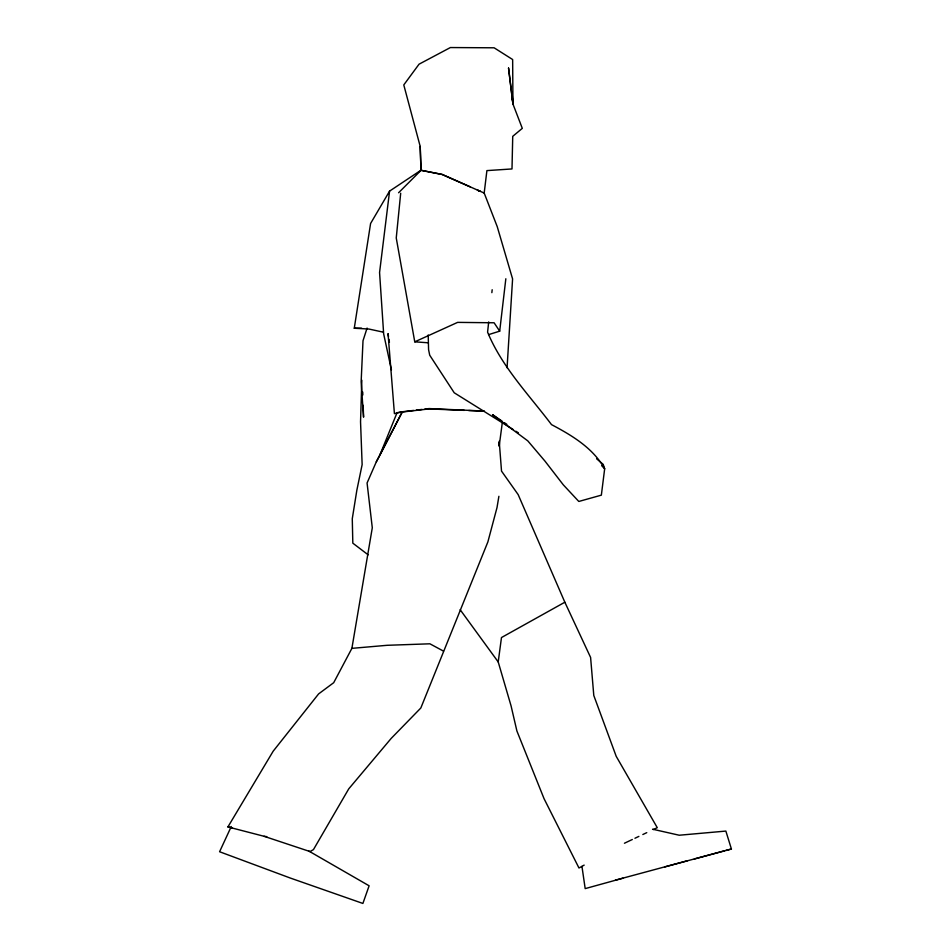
<?xml version="1.0" encoding="UTF-8"?>
<svg xmlns="http://www.w3.org/2000/svg" width="951" height="951" viewBox="0 0 951 951"><rect width="100%" height="100%" fill="white"/><g stroke="black" fill="none" stroke-linecap="round" stroke-linejoin="round"><path stroke-width="1.43" d="M361.832 380.222L360.548 421.804L362.141 464.635L356.851 490.217L352.274 518.747L352.821 543.164L368.156 554.825M507.061 367.764L512.589 278.928L497.23 226.635L484.19 193.065L486.9 170.609L511.995 168.945L512.732 136.338L522.301 128.349L512.946 104.028L508.547 68.08L512.946 104.028L512.648 59.533L494.116 47.8L450.382 47.55L419.046 64.192L403.783 84.924L420.199 146.442L421.02 170.324M400.692 193.219L396.246 237.964L414.755 341.825L428.033 342.776M488.695 321.925L487.59 332.172C502.033 367.122 528.994 394.808 551.509 424.621C571.991 435.439 592.984 447.969 604.67 468.76L601.353 495.15L578.802 501.462L563.277 484.808L544.994 461.14L527.793 440.872L492.511 414.648L502.069 421.127M491.857 292.658L492.178 289.734M488.755 334.574L499.691 331.162L505.837 278.762M420.199 146.442L420.984 170.217L389.577 191.115L379.568 272.509L383.657 333.86L391.432 369.963M502.378 422.089L499.18 446.197L499.049 442.251M584.164 865.113L578.969 868.001L544.055 798.685L516.904 730.998L511.079 705.915L498.217 661.955L501.474 637.55L564.846 602.221L518.152 494.591L501.522 471.102L499.216 441.24M383.205 332.149L368.786 329.01L354.271 328.25L370.593 223.485L389.577 191.115M498.895 496.291L497.004 507.596L487.887 541.88L420.829 707.996L391.194 738.404L348.744 788.866L313.45 849.612L310.002 851.561L264.045 836.286L227.919 826.918L273.175 751.195L318.609 693.909L333.706 682.687L351.894 648.356L372.293 527.793L367.074 482.989L376.334 461.77L402.356 411.759L413.614 410.416M367.086 328.059L363.009 340.755L361.142 381.767L363.567 417.156L363.163 405.328M231.259 826.538L219.586 851.739L290.281 878.035L362.89 903.45L369.119 885.797L308.861 851.074M380.281 454.412L402.356 411.759L397.054 412.734L379.604 455.707L376.334 461.77M398.576 192.768L421.055 170.3L442.263 174.449L484.19 193.065M624.438 843.24L632.32 839.507M634.947 838.259L638.882 836.393M642.828 834.526L646.763 832.66M653.337 829.545L657.272 827.679L616.212 756.342L593.793 695.49L590.595 657.426L564.846 602.221M414.755 341.825L457.621 322.377L494.104 322.781L499.691 331.162M622.941 878.189L585.186 888.614L581.953 866.42M615.428 880.162L687.323 860.786M694.349 858.991L731.414 849.005L725.863 831.079L679.216 835.228L652.529 829.189M664.844 866.908L724.353 850.836M725.779 850.456L731.414 849.005M416.419 410.083L422.054 409.417M424.859 409.073L429.079 408.573L484.428 411.07M351.894 648.356L387.152 645.301L429.9 643.803L443.499 651.126M354.271 328.25L361.535 328.178M464.314 410.356L429.044 408.918L400.323 412.235L394.415 413.637L388.044 333.599L388.507 336.499M468.724 410.535L481.955 411.07M264.045 836.286L266.779 836.654M421.055 170.3L442.025 174.461L470.127 186.812M227.919 826.918L232.21 827.941M477.497 190.152L480.16 191.306M477.533 190.176L480.196 191.329M513.409 429.697L454.221 392.775L429.721 355.222L428.58 349.695L428.2 334.966M515.894 431.243L518.366 432.788M504.458 422.743L506.847 424.36M596.634 458.81L603.184 464.35L604.67 468.76L601.71 465.693M460.153 609.698L498.217 661.955M388.971 339.4L389.423 342.289M512.197 94.149L512.946 104.028L512.161 96.824M362.711 392.014L362.818 394.974"/></g></svg>
